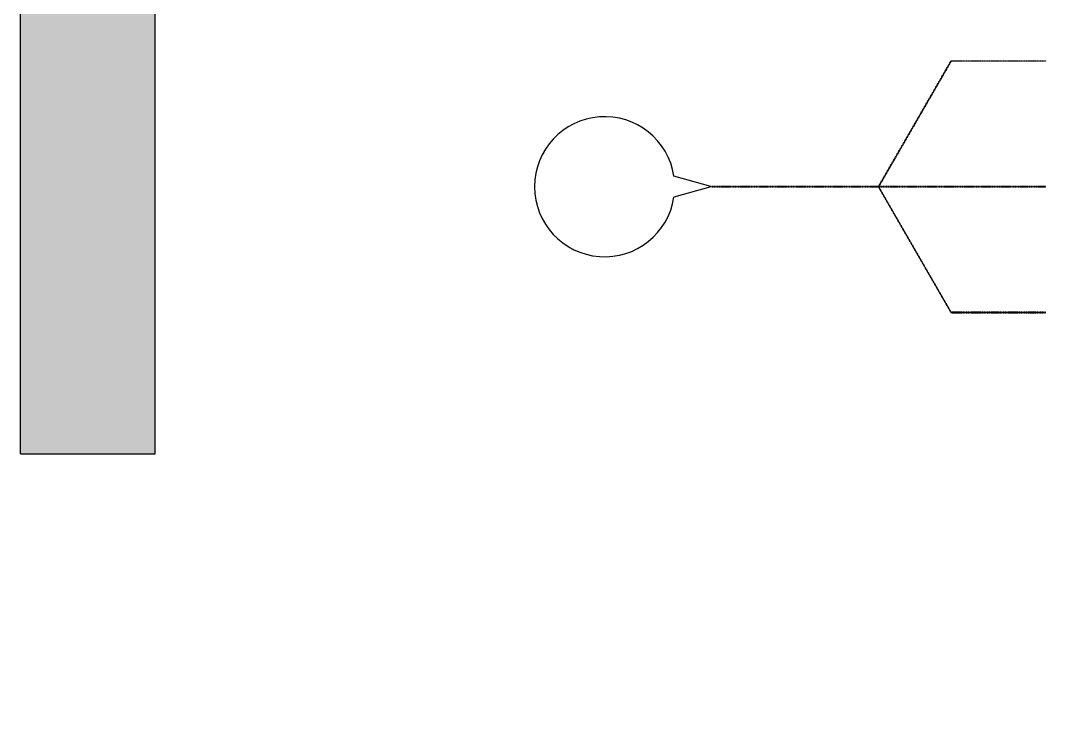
# Model space of a CAD drawing. Header units: inches. Extents: x 741154 to 810950, y 213785 to 295527.
# Drawn here: x 741154 to 748468, y 257085 to 262174 of the extents above; entities that cross this region are included whole.
import ezdxf

# ---------------------------------------------------------------- set-up
doc = ezdxf.new("R2010")
doc.units = ezdxf.units.IN
doc.header["$MEASUREMENT"] = 0

# ---------------------------------------------------------------- blocks, each defined once
blk = doc.blocks.new('*U326')
blk.add_lwpolyline([(-1.5, 1.5), (1.5, 1.5), (1.5, -1.5), (-1.5, -1.5)], close=True)
blk = doc.blocks.new('*U328')
at = {"color": 0, "linetype": 'ByBlock', "lineweight": -2, "transparency": 16777216}
for p in [(0, 0), (6, 0), (12, 0), (18, 0), (24, 0), (30, 0), (36, 0), (42, 0), (48, 0), (54, 0), (60, 0), (66, 0), (72, 0), (78, 0), (84, 0), (90, 0), (96, 0), (102, 0), (108, 0), (114, 0), (120, 0), (126, 0), (132, 0), (138, 0), (144, 0), (150, 0), (156, 0), (162, 0), (168, 0), (174, 0), (180, 0), (186, 0), (192, 0), (198, 0), (204, 0), (210, 0), (216, 0), (222, 0), (228, 0), (234, 0), (240, 0), (246, 0), (252, 0), (258, 0), (264, 0), (270, 0), (276, 0), (282, 0), (288, 0), (294, 0), (300, 0), (306, 0), (312, 0), (318, 0), (324, 0), (330, 0), (336, 0), (342, 0), (348, 0), (354, 0), (360, 0), (366, 0), (372, 0), (378, 0), (384, 0), (390, 0), (396, 0), (402, 0), (408, 0), (414, 0), (420, 0), (426, 0), (432, 0), (438, 0), (444, 0), (450, 0), (456, 0), (462, 0), (468, 0), (474, 0), (480, 0), (486, 0), (492, 0), (498, 0), (504, 0), (510, 0), (516, 0), (522, 0), (528, 0), (534, 0), (540, 0), (546, 0), (552, 0), (558, 0), (564, 0), (570, 0), (576, 0), (582, 0), (588, 0), (594, 0), (600, 0), (606, 0), (612, 0), (618, 0), (624, 0), (630, 0), (636, 0), (642, 0), (648, 0), (654, 0), (660, 0), (666, 0), (672, 0), (678, 0), (684, 0), (690, 0), (696, 0), (702, 0), (708, 0), (714, 0), (720, 0), (726, 0), (732, 0), (738, 0), (744, 0), (750, 0), (756, 0), (762, 0), (768, 0), (774, 0), (780, 0), (786, 0), (792, 0), (798, 0), (804, 0), (810, 0), (816, 0), (822, 0), (828, 0), (834, 0), (840, 0), (846, 0), (852, 0), (858, 0), (864, 0), (870, 0), (876, 0), (882, 0), (888, 0), (894, 0), (900, 0), (906, 0), (912, 0), (918, 0), (924, 0), (930, 0), (936, 0), (942, 0), (948, 0), (954, 0), (960, 0), (966, 0), (972, 0), (978, 0), (984, 0), (990, 0), (996, 0), (1002, 0), (1008, 0), (1014, 0), (1020, 0), (1026, 0)]:
    blk.add_blockref('*U326', p, dxfattribs=at)
blk = doc.blocks.new('*U329')
blk.add_lwpolyline([(-1.5, -1.5), (1.5, -1.5), (1.5, 1.5), (-1.5, 1.5)], close=True)
blk = doc.blocks.new('*U330')
at = {"color": 0, "linetype": 'ByBlock', "lineweight": -2, "transparency": 16777216}
for p in [(0, 0), (6, 0), (12, 0), (18, 0), (24, 0), (30, 0), (36, 0), (42, 0), (48, 0), (54, 0), (60, 0), (66, 0), (72, 0), (78, 0), (84, 0), (90, 0), (96, 0), (102, 0), (108, 0), (114, 0), (120, 0), (126, 0), (132, 0), (138, 0), (144, 0), (150, 0), (156, 0), (162, 0), (168, 0), (174, 0), (180, 0), (186, 0), (192, 0), (198, 0), (204, 0), (210, 0), (216, 0), (222, 0), (228, 0), (234, 0), (240, 0), (246, 0), (252, 0), (258, 0), (264, 0), (270, 0), (276, 0), (282, 0), (288, 0), (294, 0), (300, 0), (306, 0), (312, 0), (318, 0), (324, 0), (330, 0), (336, 0), (342, 0), (348, 0), (354, 0), (360, 0), (366, 0), (372, 0), (378, 0), (384, 0), (390, 0), (396, 0), (402, 0), (408, 0), (414, 0), (420, 0), (426, 0), (432, 0), (438, 0), (444, 0), (450, 0), (456, 0), (462, 0), (468, 0), (474, 0), (480, 0), (486, 0), (492, 0), (498, 0), (504, 0), (510, 0), (516, 0), (522, 0), (528, 0), (534, 0), (540, 0), (546, 0), (552, 0), (558, 0), (564, 0), (570, 0), (576, 0), (582, 0), (588, 0), (594, 0), (600, 0), (606, 0), (612, 0), (618, 0), (624, 0), (630, 0), (636, 0), (642, 0), (648, 0), (654, 0), (660, 0), (666, 0), (672, 0), (678, 0), (684, 0), (690, 0), (696, 0), (702, 0), (708, 0), (714, 0), (720, 0), (726, 0), (732, 0), (738, 0), (744, 0), (750, 0), (756, 0), (762, 0), (768, 0), (774, 0), (780, 0), (786, 0), (792, 0), (798, 0), (804, 0), (810, 0), (816, 0), (822, 0), (828, 0), (834, 0), (840, 0), (846, 0), (852, 0), (858, 0), (864, 0), (870, 0), (876, 0), (882, 0), (888, 0), (894, 0), (900, 0), (906, 0), (912, 0), (918, 0), (924, 0), (930, 0), (936, 0), (942, 0), (948, 0), (954, 0), (960, 0), (966, 0), (972, 0), (978, 0), (984, 0), (990, 0), (996, 0), (1002, 0), (1008, 0), (1014, 0), (1020, 0), (1026, 0), (1032, 0), (1038, 0), (1044, 0), (1050, 0), (1056, 0), (1062, 0), (1068, 0), (1074, 0), (1080, 0), (1086, 0), (1092, 0), (1098, 0), (1104, 0), (1110, 0), (1116, 0), (1122, 0), (1128, 0), (1134, 0), (1140, 0), (1146, 0), (1152, 0), (1158, 0), (1164, 0), (1170, 0), (1176, 0), (1182, 0), (1188, 0), (1194, 0), (1200, 0), (1206, 0), (1212, 0), (1218, 0), (1224, 0), (1230, 0), (1236, 0), (1242, 0), (1248, 0), (1254, 0), (1260, 0), (1266, 0), (1272, 0), (1278, 0), (1284, 0), (1290, 0), (1296, 0), (1302, 0), (1308, 0), (1314, 0), (1320, 0), (1326, 0), (1332, 0), (1338, 0), (1344, 0), (1350, 0), (1356, 0), (1362, 0), (1368, 0), (1374, 0), (1380, 0), (1386, 0), (1392, 0), (1398, 0), (1404, 0), (1410, 0), (1416, 0), (1422, 0), (1428, 0), (1434, 0), (1440, 0), (1446, 0), (1452, 0), (1458, 0), (1464, 0), (1470, 0), (1476, 0), (1482, 0), (1488, 0), (1494, 0), (1500, 0), (1506, 0), (1512, 0), (1518, 0), (1524, 0), (1530, 0), (1536, 0), (1542, 0), (1548, 0), (1554, 0), (1560, 0), (1566, 0), (1572, 0), (1578, 0), (1584, 0), (1590, 0), (1596, 0), (1602, 0), (1608, 0), (1614, 0), (1620, 0), (1626, 0), (1632, 0), (1638, 0), (1644, 0), (1650, 0), (1656, 0), (1662, 0), (1668, 0), (1674, 0), (1680, 0), (1686, 0), (1692, 0), (1698, 0), (1704, 0), (1710, 0), (1716, 0), (1722, 0), (1728, 0), (1734, 0), (1740, 0), (1746, 0), (1752, 0), (1758, 0), (1764, 0), (1770, 0), (1776, 0), (1782, 0), (1788, 0), (1794, 0), (1800, 0), (1806, 0), (1812, 0), (1818, 0), (1824, 0), (1830, 0), (1836, 0), (1842, 0), (1848, 0), (1854, 0), (1860, 0), (1866, 0), (1872, 0), (1878, 0), (1884, 0), (1890, 0), (1896, 0), (1902, 0), (1908, 0), (1914, 0), (1920, 0), (1926, 0), (1932, 0), (1938, 0), (1944, 0), (1950, 0), (1956, 0), (1962, 0), (1968, 0), (1974, 0), (1980, 0), (1986, 0), (1992, 0), (1998, 0), (2004, 0), (2010, 0), (2016, 0), (2022, 0), (2028, 0), (2034, 0), (2040, 0), (2046, 0), (2052, 0), (2058, 0), (2064, 0), (2070, 0), (2076, 0), (2082, 0), (2088, 0), (2094, 0), (2100, 0), (2106, 0), (2112, 0), (2118, 0), (2124, 0), (2130, 0), (2136, 0), (2142, 0), (2148, 0), (2154, 0), (2160, 0), (2166, 0), (2172, 0), (2178, 0), (2184, 0), (2190, 0), (2196, 0), (2202, 0), (2208, 0), (2214, 0), (2220, 0), (2226, 0), (2232, 0), (2238, 0), (2244, 0), (2250, 0), (2256, 0), (2262, 0), (2268, 0), (2274, 0), (2280, 0), (2286, 0), (2292, 0), (2298, 0), (2304, 0), (2310, 0), (2316, 0), (2322, 0), (2328, 0), (2334, 0), (2340, 0), (2346, 0), (2352, 0), (2358, 0), (2364, 0), (2370, 0), (2376, 0)]:
    blk.add_blockref('*U329', p, dxfattribs=at)
blk = doc.blocks.new('*U333')
blk.add_lwpolyline([(-1.5, 1.5), (1.5, 1.5), (1.5, -1.5), (-1.5, -1.5)], close=True)
blk = doc.blocks.new('*U332')
at = {"color": 0, "linetype": 'ByBlock', "lineweight": -2, "transparency": 16777216}
for p in [(0, 0), (6, 0), (12, 0), (18, 0), (24, 0), (30, 0), (36, 0), (42, 0), (48, 0), (54, 0), (60, 0), (66, 0), (72, 0), (78, 0), (84, 0), (90, 0), (96, 0), (102, 0), (108, 0), (114, 0), (120, 0), (126, 0), (132, 0), (138, 0), (144, 0), (150, 0), (156, 0), (162, 0), (168, 0), (174, 0), (180, 0), (186, 0), (192, 0), (198, 0), (204, 0), (210, 0), (216, 0), (222, 0), (228, 0), (234, 0), (240, 0), (246, 0), (252, 0), (258, 0), (264, 0), (270, 0), (276, 0), (282, 0), (288, 0), (294, 0), (300, 0), (306, 0), (312, 0), (318, 0), (324, 0), (330, 0), (336, 0), (342, 0), (348, 0), (354, 0), (360, 0), (366, 0), (372, 0), (378, 0), (384, 0), (390, 0), (396, 0), (402, 0), (408, 0), (414, 0), (420, 0), (426, 0), (432, 0), (438, 0), (444, 0), (450, 0), (456, 0), (462, 0), (468, 0), (474, 0), (480, 0), (486, 0), (492, 0), (498, 0), (504, 0), (510, 0), (516, 0), (522, 0), (528, 0), (534, 0), (540, 0), (546, 0), (552, 0), (558, 0), (564, 0), (570, 0), (576, 0), (582, 0), (588, 0), (594, 0), (600, 0), (606, 0), (612, 0), (618, 0), (624, 0), (630, 0), (636, 0), (642, 0), (648, 0), (654, 0), (660, 0), (666, 0), (672, 0), (678, 0), (684, 0), (690, 0), (696, 0), (702, 0), (708, 0), (714, 0), (720, 0), (726, 0), (732, 0), (738, 0), (744, 0), (750, 0), (756, 0), (762, 0), (768, 0), (774, 0), (780, 0), (786, 0), (792, 0), (798, 0), (804, 0), (810, 0), (816, 0), (822, 0), (828, 0), (834, 0), (840, 0), (846, 0), (852, 0), (858, 0), (864, 0), (870, 0), (876, 0), (882, 0), (888, 0), (894, 0), (900, 0), (906, 0), (912, 0), (918, 0), (924, 0), (930, 0), (936, 0), (942, 0), (948, 0), (954, 0), (960, 0), (966, 0), (972, 0), (978, 0), (984, 0), (990, 0), (996, 0), (1002, 0), (1008, 0), (1014, 0), (1020, 0), (1026, 0)]:
    blk.add_blockref('*U333', p, dxfattribs=at)

msp = doc.modelspace()

# ---------------------------------------------------------------- hatches: boundary and pattern name
h = msp.add_hatch(color=256)
h.dxf.hatch_style = 1
h.paths.add_polyline_path([(747273.9, 270092.7), (747273.9, 268931.1), (742115.8, 268931.1), (742115.8, 259081.6), (741154.2, 259081.6), (741154.2, 270092.7)])
h.paths.add_polyline_path([(741154.2, 246443.8), (742115.8, 246443.8), (742115.8, 238383.3), (748062.1, 238383.3), (748062.1, 237406.8), (741154.2, 237406.8)])

# ---------------------------------------------------------------- linework, layer by layer
for p, q in [((741154.2, 259081.6), (741154.2, 270092.7)), ((742115.8, 259081.6), (742115.8, 268931.1)), ((746079.4, 260988.3), (745816.9, 261062.1)), ((746079.5, 260986.3), (745816.9, 260912.6)), ((741154.2, 259081.6), (742115.8, 259081.6))]:
    msp.add_line(p, q)
for points in [[(747799.1, 261886.3), (747802.1, 261886.3), (747802.1, 261883.3), (747799.1, 261883.3)], [(747805.1, 261886.3), (747808.1, 261886.3), (747808.1, 261883.3), (747805.1, 261883.3)], [(747811.1, 261886.3), (747814.1, 261886.3), (747814.1, 261883.3), (747811.1, 261883.3)], [(747817.1, 261886.3), (747820.1, 261886.3), (747820.1, 261883.3), (747817.1, 261883.3)], [(747823.1, 261886.3), (747826.1, 261886.3), (747826.1, 261883.3), (747823.1, 261883.3)], [(747829.1, 261886.3), (747832.1, 261886.3), (747832.1, 261883.3), (747829.1, 261883.3)], [(747835.1, 261886.3), (747838.1, 261886.3), (747838.1, 261883.3), (747835.1, 261883.3)], [(747841.1, 261886.3), (747844.1, 261886.3), (747844.1, 261883.3), (747841.1, 261883.3)], [(747847.1, 261886.3), (747850.1, 261886.3), (747850.1, 261883.3), (747847.1, 261883.3)], [(747853.1, 261886.3), (747856.1, 261886.3), (747856.1, 261883.3), (747853.1, 261883.3)], [(747859.1, 261886.3), (747862.1, 261886.3), (747862.1, 261883.3), (747859.1, 261883.3)], [(747865.1, 261886.3), (747868.1, 261886.3), (747868.1, 261883.3), (747865.1, 261883.3)], [(747871.1, 261886.3), (747874.1, 261886.3), (747874.1, 261883.3), (747871.1, 261883.3)], [(747877.1, 261886.3), (747880.1, 261886.3), (747880.1, 261883.3), (747877.1, 261883.3)], [(747883.1, 261886.3), (747886.1, 261886.3), (747886.1, 261883.3), (747883.1, 261883.3)], [(747889.1, 261886.3), (747892.1, 261886.3), (747892.1, 261883.3), (747889.1, 261883.3)], [(747895.1, 261886.3), (747898.1, 261886.3), (747898.1, 261883.3), (747895.1, 261883.3)], [(747901.1, 261886.3), (747904.1, 261886.3), (747904.1, 261883.3), (747901.1, 261883.3)], [(747907.1, 261886.3), (747910.1, 261886.3), (747910.1, 261883.3), (747907.1, 261883.3)], [(747913.1, 261886.3), (747916.1, 261886.3), (747916.1, 261883.3), (747913.1, 261883.3)], [(747919.1, 261886.3), (747922.1, 261886.3), (747922.1, 261883.3), (747919.1, 261883.3)], [(747925.1, 261886.3), (747928.1, 261886.3), (747928.1, 261883.3), (747925.1, 261883.3)], [(747931.1, 261886.3), (747934.1, 261886.3), (747934.1, 261883.3), (747931.1, 261883.3)], [(747937.1, 261886.3), (747940.1, 261886.3), (747940.1, 261883.3), (747937.1, 261883.3)], [(747943.1, 261886.3), (747946.1, 261886.3), (747946.1, 261883.3), (747943.1, 261883.3)], [(747949.1, 261886.3), (747952.1, 261886.3), (747952.1, 261883.3), (747949.1, 261883.3)], [(747955.1, 261886.3), (747958.1, 261886.3), (747958.1, 261883.3), (747955.1, 261883.3)], [(747961.1, 261886.3), (747964.1, 261886.3), (747964.1, 261883.3), (747961.1, 261883.3)], [(747967.1, 261886.3), (747970.1, 261886.3), (747970.1, 261883.3), (747967.1, 261883.3)], [(747973.1, 261886.3), (747976.1, 261886.3), (747976.1, 261883.3), (747973.1, 261883.3)], [(747979.1, 261886.3), (747982.1, 261886.3), (747982.1, 261883.3), (747979.1, 261883.3)], [(747985.1, 261886.3), (747988.1, 261886.3), (747988.1, 261883.3), (747985.1, 261883.3)], [(747991.1, 261886.3), (747994.1, 261886.3), (747994.1, 261883.3), (747991.1, 261883.3)], [(747997.1, 261886.3), (748000.1, 261886.3), (748000.1, 261883.3), (747997.1, 261883.3)], [(748003.1, 261886.3), (748006.1, 261886.3), (748006.1, 261883.3), (748003.1, 261883.3)], [(748009.1, 261886.3), (748012.1, 261886.3), (748012.1, 261883.3), (748009.1, 261883.3)], [(748015.1, 261886.3), (748018.1, 261886.3), (748018.1, 261883.3), (748015.1, 261883.3)], [(748021.1, 261886.3), (748024.1, 261886.3), (748024.1, 261883.3), (748021.1, 261883.3)], [(748027.1, 261886.3), (748030.1, 261886.3), (748030.1, 261883.3), (748027.1, 261883.3)], [(748033.1, 261886.3), (748036.1, 261886.3), (748036.1, 261883.3), (748033.1, 261883.3)], [(748039.1, 261886.3), (748042.1, 261886.3), (748042.1, 261883.3), (748039.1, 261883.3)], [(748045.1, 261886.3), (748048.1, 261886.3), (748048.1, 261883.3), (748045.1, 261883.3)], [(748051.1, 261886.3), (748054.1, 261886.3), (748054.1, 261883.3), (748051.1, 261883.3)], [(748057.1, 261886.3), (748060.1, 261886.3), (748060.1, 261883.3), (748057.1, 261883.3)], [(748063.1, 261886.3), (748066.1, 261886.3), (748066.1, 261883.3), (748063.1, 261883.3)], [(748069.1, 261886.3), (748072.1, 261886.3), (748072.1, 261883.3), (748069.1, 261883.3)], [(748075.1, 261886.3), (748078.1, 261886.3), (748078.1, 261883.3), (748075.1, 261883.3)], [(748081.1, 261886.3), (748084.1, 261886.3), (748084.1, 261883.3), (748081.1, 261883.3)], [(748087.1, 261886.3), (748090.1, 261886.3), (748090.1, 261883.3), (748087.1, 261883.3)], [(748093.1, 261886.3), (748096.1, 261886.3), (748096.1, 261883.3), (748093.1, 261883.3)], [(748099.1, 261886.3), (748102.1, 261886.3), (748102.1, 261883.3), (748099.1, 261883.3)], [(748105.1, 261886.3), (748108.1, 261886.3), (748108.1, 261883.3), (748105.1, 261883.3)], [(748111.1, 261886.3), (748114.1, 261886.3), (748114.1, 261883.3), (748111.1, 261883.3)], [(748117.1, 261886.3), (748120.1, 261886.3), (748120.1, 261883.3), (748117.1, 261883.3)], [(748123.1, 261886.3), (748126.1, 261886.3), (748126.1, 261883.3), (748123.1, 261883.3)], [(748129.1, 261886.3), (748132.1, 261886.3), (748132.1, 261883.3), (748129.1, 261883.3)], [(748135.1, 261886.3), (748138.1, 261886.3), (748138.1, 261883.3), (748135.1, 261883.3)], [(748141.1, 261886.3), (748144.1, 261886.3), (748144.1, 261883.3), (748141.1, 261883.3)], [(748147.1, 261886.3), (748150.1, 261886.3), (748150.1, 261883.3), (748147.1, 261883.3)], [(748153.1, 261886.3), (748156.1, 261886.3), (748156.1, 261883.3), (748153.1, 261883.3)], [(748159.1, 261886.3), (748162.1, 261886.3), (748162.1, 261883.3), (748159.1, 261883.3)], [(748165.1, 261886.3), (748168.1, 261886.3), (748168.1, 261883.3), (748165.1, 261883.3)], [(748171.1, 261886.3), (748174.1, 261886.3), (748174.1, 261883.3), (748171.1, 261883.3)], [(748177.1, 261886.3), (748180.1, 261886.3), (748180.1, 261883.3), (748177.1, 261883.3)], [(748183.1, 261886.3), (748186.1, 261886.3), (748186.1, 261883.3), (748183.1, 261883.3)], [(748189.1, 261886.3), (748192.1, 261886.3), (748192.1, 261883.3), (748189.1, 261883.3)], [(748195.1, 261886.3), (748198.1, 261886.3), (748198.1, 261883.3), (748195.1, 261883.3)], [(748201.1, 261886.3), (748204.1, 261886.3), (748204.1, 261883.3), (748201.1, 261883.3)], [(748207.1, 261886.3), (748210.1, 261886.3), (748210.1, 261883.3), (748207.1, 261883.3)], [(748213.1, 261886.3), (748216.1, 261886.3), (748216.1, 261883.3), (748213.1, 261883.3)], [(748219.1, 261886.3), (748222.1, 261886.3), (748222.1, 261883.3), (748219.1, 261883.3)], [(748225.1, 261886.3), (748228.1, 261886.3), (748228.1, 261883.3), (748225.1, 261883.3)], [(748231.1, 261886.3), (748234.1, 261886.3), (748234.1, 261883.3), (748231.1, 261883.3)], [(748237.1, 261886.3), (748240.1, 261886.3), (748240.1, 261883.3), (748237.1, 261883.3)], [(748243.1, 261886.3), (748246.1, 261886.3), (748246.1, 261883.3), (748243.1, 261883.3)], [(748249.1, 261886.3), (748252.1, 261886.3), (748252.1, 261883.3), (748249.1, 261883.3)], [(748255.1, 261886.3), (748258.1, 261886.3), (748258.1, 261883.3), (748255.1, 261883.3)], [(748261.1, 261886.3), (748264.1, 261886.3), (748264.1, 261883.3), (748261.1, 261883.3)], [(748267.1, 261886.3), (748270.1, 261886.3), (748270.1, 261883.3), (748267.1, 261883.3)], [(748273.1, 261886.3), (748276.1, 261886.3), (748276.1, 261883.3), (748273.1, 261883.3)], [(748279.1, 261886.3), (748282.1, 261886.3), (748282.1, 261883.3), (748279.1, 261883.3)], [(748285.1, 261886.3), (748288.1, 261886.3), (748288.1, 261883.3), (748285.1, 261883.3)], [(748291.1, 261886.3), (748294.1, 261886.3), (748294.1, 261883.3), (748291.1, 261883.3)], [(748297.1, 261886.3), (748300.1, 261886.3), (748300.1, 261883.3), (748297.1, 261883.3)], [(748303.1, 261886.3), (748306.1, 261886.3), (748306.1, 261883.3), (748303.1, 261883.3)], [(748309.1, 261886.3), (748312.1, 261886.3), (748312.1, 261883.3), (748309.1, 261883.3)], [(748315.1, 261886.3), (748318.1, 261886.3), (748318.1, 261883.3), (748315.1, 261883.3)], [(748321.1, 261886.3), (748324.1, 261886.3), (748324.1, 261883.3), (748321.1, 261883.3)], [(748327.1, 261886.3), (748330.1, 261886.3), (748330.1, 261883.3), (748327.1, 261883.3)], [(748333.1, 261886.3), (748336.1, 261886.3), (748336.1, 261883.3), (748333.1, 261883.3)], [(748339.1, 261886.3), (748342.1, 261886.3), (748342.1, 261883.3), (748339.1, 261883.3)], [(748345.1, 261886.3), (748348.1, 261886.3), (748348.1, 261883.3), (748345.1, 261883.3)], [(748351.1, 261886.3), (748354.1, 261886.3), (748354.1, 261883.3), (748351.1, 261883.3)], [(748357.1, 261886.3), (748360.1, 261886.3), (748360.1, 261883.3), (748357.1, 261883.3)], [(748363.1, 261886.3), (748366.1, 261886.3), (748366.1, 261883.3), (748363.1, 261883.3)], [(748369.1, 261886.3), (748372.1, 261886.3), (748372.1, 261883.3), (748369.1, 261883.3)], [(748375.1, 261886.3), (748378.1, 261886.3), (748378.1, 261883.3), (748375.1, 261883.3)], [(748381.1, 261886.3), (748384.1, 261886.3), (748384.1, 261883.3), (748381.1, 261883.3)], [(748387.1, 261886.3), (748390.1, 261886.3), (748390.1, 261883.3), (748387.1, 261883.3)], [(748393.1, 261886.3), (748396.1, 261886.3), (748396.1, 261883.3), (748393.1, 261883.3)], [(748399.1, 261886.3), (748402.1, 261886.3), (748402.1, 261883.3), (748399.1, 261883.3)], [(748405.1, 261886.3), (748408.1, 261886.3), (748408.1, 261883.3), (748405.1, 261883.3)], [(748411.1, 261886.3), (748414.1, 261886.3), (748414.1, 261883.3), (748411.1, 261883.3)], [(748417.1, 261886.3), (748420.1, 261886.3), (748420.1, 261883.3), (748417.1, 261883.3)], [(748423.1, 261886.3), (748426.1, 261886.3), (748426.1, 261883.3), (748423.1, 261883.3)], [(748429.1, 261886.3), (748432.1, 261886.3), (748432.1, 261883.3), (748429.1, 261883.3)], [(748435.1, 261886.3), (748438.1, 261886.3), (748438.1, 261883.3), (748435.1, 261883.3)], [(748441.1, 261886.3), (748444.1, 261886.3), (748444.1, 261883.3), (748441.1, 261883.3)], [(748447.1, 261886.3), (748450.1, 261886.3), (748450.1, 261883.3), (748447.1, 261883.3)], [(748453.1, 261886.3), (748456.1, 261886.3), (748456.1, 261883.3), (748453.1, 261883.3)], [(748459.1, 261886.3), (748462.1, 261886.3), (748462.1, 261883.3), (748459.1, 261883.3)], [(748465.1, 261886.3), (748468.1, 261886.3), (748468.1, 261883.3), (748465.1, 261883.3)], [(747799.1, 260088.3), (747802.1, 260088.3), (747802.1, 260091.3), (747799.1, 260091.3)], [(747805.1, 260088.3), (747808.1, 260088.3), (747808.1, 260091.3), (747805.1, 260091.3)], [(747811.1, 260088.3), (747814.1, 260088.3), (747814.1, 260091.3), (747811.1, 260091.3)], [(747817.1, 260088.3), (747820.1, 260088.3), (747820.1, 260091.3), (747817.1, 260091.3)], [(747823.1, 260088.3), (747826.1, 260088.3), (747826.1, 260091.3), (747823.1, 260091.3)], [(747829.1, 260088.3), (747832.1, 260088.3), (747832.1, 260091.3), (747829.1, 260091.3)], [(747835.1, 260088.3), (747838.1, 260088.3), (747838.1, 260091.3), (747835.1, 260091.3)], [(747841.1, 260088.3), (747844.1, 260088.3), (747844.1, 260091.3), (747841.1, 260091.3)], [(747847.1, 260088.3), (747850.1, 260088.3), (747850.1, 260091.3), (747847.1, 260091.3)], [(747853.1, 260088.3), (747856.1, 260088.3), (747856.1, 260091.3), (747853.1, 260091.3)], [(747859.1, 260088.3), (747862.1, 260088.3), (747862.1, 260091.3), (747859.1, 260091.3)], [(747865.1, 260088.3), (747868.1, 260088.3), (747868.1, 260091.3), (747865.1, 260091.3)], [(747871.1, 260088.3), (747874.1, 260088.3), (747874.1, 260091.3), (747871.1, 260091.3)], [(747877.1, 260088.3), (747880.1, 260088.3), (747880.1, 260091.3), (747877.1, 260091.3)], [(747883.1, 260088.3), (747886.1, 260088.3), (747886.1, 260091.3), (747883.1, 260091.3)], [(747889.1, 260088.3), (747892.1, 260088.3), (747892.1, 260091.3), (747889.1, 260091.3)], [(747895.1, 260088.3), (747898.1, 260088.3), (747898.1, 260091.3), (747895.1, 260091.3)], [(747901.1, 260088.3), (747904.1, 260088.3), (747904.1, 260091.3), (747901.1, 260091.3)], [(747907.1, 260088.3), (747910.1, 260088.3), (747910.1, 260091.3), (747907.1, 260091.3)], [(747913.1, 260088.3), (747916.1, 260088.3), (747916.1, 260091.3), (747913.1, 260091.3)], [(747919.1, 260088.3), (747922.1, 260088.3), (747922.1, 260091.3), (747919.1, 260091.3)], [(747925.1, 260088.3), (747928.1, 260088.3), (747928.1, 260091.3), (747925.1, 260091.3)], [(747931.1, 260088.3), (747934.1, 260088.3), (747934.1, 260091.3), (747931.1, 260091.3)], [(747937.1, 260088.3), (747940.1, 260088.3), (747940.1, 260091.3), (747937.1, 260091.3)], [(747943.1, 260088.3), (747946.1, 260088.3), (747946.1, 260091.3), (747943.1, 260091.3)], [(747949.1, 260088.3), (747952.1, 260088.3), (747952.1, 260091.3), (747949.1, 260091.3)], [(747955.1, 260088.3), (747958.1, 260088.3), (747958.1, 260091.3), (747955.1, 260091.3)], [(747961.1, 260088.3), (747964.1, 260088.3), (747964.1, 260091.3), (747961.1, 260091.3)], [(747967.1, 260088.3), (747970.1, 260088.3), (747970.1, 260091.3), (747967.1, 260091.3)], [(747973.1, 260088.3), (747976.1, 260088.3), (747976.1, 260091.3), (747973.1, 260091.3)], [(747979.1, 260088.3), (747982.1, 260088.3), (747982.1, 260091.3), (747979.1, 260091.3)], [(747985.1, 260088.3), (747988.1, 260088.3), (747988.1, 260091.3), (747985.1, 260091.3)], [(747991.1, 260088.3), (747994.1, 260088.3), (747994.1, 260091.3), (747991.1, 260091.3)], [(747997.1, 260088.3), (748000.1, 260088.3), (748000.1, 260091.3), (747997.1, 260091.3)], [(748003.1, 260088.3), (748006.1, 260088.3), (748006.1, 260091.3), (748003.1, 260091.3)], [(748009.1, 260088.3), (748012.1, 260088.3), (748012.1, 260091.3), (748009.1, 260091.3)], [(748015.1, 260088.3), (748018.1, 260088.3), (748018.1, 260091.3), (748015.1, 260091.3)], [(748021.1, 260088.3), (748024.1, 260088.3), (748024.1, 260091.3), (748021.1, 260091.3)], [(748027.1, 260088.3), (748030.1, 260088.3), (748030.1, 260091.3), (748027.1, 260091.3)], [(748033.1, 260088.3), (748036.1, 260088.3), (748036.1, 260091.3), (748033.1, 260091.3)], [(748039.1, 260088.3), (748042.1, 260088.3), (748042.1, 260091.3), (748039.1, 260091.3)], [(748045.1, 260088.3), (748048.1, 260088.3), (748048.1, 260091.3), (748045.1, 260091.3)], [(748051.1, 260088.3), (748054.1, 260088.3), (748054.1, 260091.3), (748051.1, 260091.3)], [(748057.1, 260088.3), (748060.1, 260088.3), (748060.1, 260091.3), (748057.1, 260091.3)], [(748063.1, 260088.3), (748066.1, 260088.3), (748066.1, 260091.3), (748063.1, 260091.3)], [(748069.1, 260088.3), (748072.1, 260088.3), (748072.1, 260091.3), (748069.1, 260091.3)], [(748075.1, 260088.3), (748078.1, 260088.3), (748078.1, 260091.3), (748075.1, 260091.3)], [(748081.1, 260088.3), (748084.1, 260088.3), (748084.1, 260091.3), (748081.1, 260091.3)], [(748087.1, 260088.3), (748090.1, 260088.3), (748090.1, 260091.3), (748087.1, 260091.3)], [(748093.1, 260088.3), (748096.1, 260088.3), (748096.1, 260091.3), (748093.1, 260091.3)], [(748099.1, 260088.3), (748102.1, 260088.3), (748102.1, 260091.3), (748099.1, 260091.3)], [(748105.1, 260088.3), (748108.1, 260088.3), (748108.1, 260091.3), (748105.1, 260091.3)], [(748111.1, 260088.3), (748114.1, 260088.3), (748114.1, 260091.3), (748111.1, 260091.3)], [(748117.1, 260088.3), (748120.1, 260088.3), (748120.1, 260091.3), (748117.1, 260091.3)], [(748123.1, 260088.3), (748126.1, 260088.3), (748126.1, 260091.3), (748123.1, 260091.3)], [(748129.1, 260088.3), (748132.1, 260088.3), (748132.1, 260091.3), (748129.1, 260091.3)], [(748135.1, 260088.3), (748138.1, 260088.3), (748138.1, 260091.3), (748135.1, 260091.3)], [(748141.1, 260088.3), (748144.1, 260088.3), (748144.1, 260091.3), (748141.1, 260091.3)], [(748147.1, 260088.3), (748150.1, 260088.3), (748150.1, 260091.3), (748147.1, 260091.3)], [(748153.1, 260088.3), (748156.1, 260088.3), (748156.1, 260091.3), (748153.1, 260091.3)], [(748159.1, 260088.3), (748162.1, 260088.3), (748162.1, 260091.3), (748159.1, 260091.3)], [(748165.1, 260088.3), (748168.1, 260088.3), (748168.1, 260091.3), (748165.1, 260091.3)], [(748171.1, 260088.3), (748174.1, 260088.3), (748174.1, 260091.3), (748171.1, 260091.3)], [(748177.1, 260088.3), (748180.1, 260088.3), (748180.1, 260091.3), (748177.1, 260091.3)], [(748183.1, 260088.3), (748186.1, 260088.3), (748186.1, 260091.3), (748183.1, 260091.3)], [(748189.1, 260088.3), (748192.1, 260088.3), (748192.1, 260091.3), (748189.1, 260091.3)], [(748195.1, 260088.3), (748198.1, 260088.3), (748198.1, 260091.3), (748195.1, 260091.3)], [(748201.1, 260088.3), (748204.1, 260088.3), (748204.1, 260091.3), (748201.1, 260091.3)], [(748207.1, 260088.3), (748210.1, 260088.3), (748210.1, 260091.3), (748207.1, 260091.3)], [(748213.1, 260088.3), (748216.1, 260088.3), (748216.1, 260091.3), (748213.1, 260091.3)], [(748219.1, 260088.3), (748222.1, 260088.3), (748222.1, 260091.3), (748219.1, 260091.3)], [(748225.1, 260088.3), (748228.1, 260088.3), (748228.1, 260091.3), (748225.1, 260091.3)], [(748231.1, 260088.3), (748234.1, 260088.3), (748234.1, 260091.3), (748231.1, 260091.3)], [(748237.1, 260088.3), (748240.1, 260088.3), (748240.1, 260091.3), (748237.1, 260091.3)], [(748243.1, 260088.3), (748246.1, 260088.3), (748246.1, 260091.3), (748243.1, 260091.3)], [(748249.1, 260088.3), (748252.1, 260088.3), (748252.1, 260091.3), (748249.1, 260091.3)], [(748255.1, 260088.3), (748258.1, 260088.3), (748258.1, 260091.3), (748255.1, 260091.3)], [(748261.1, 260088.3), (748264.1, 260088.3), (748264.1, 260091.3), (748261.1, 260091.3)], [(748267.1, 260088.3), (748270.1, 260088.3), (748270.1, 260091.3), (748267.1, 260091.3)], [(748273.1, 260088.3), (748276.1, 260088.3), (748276.1, 260091.3), (748273.1, 260091.3)], [(748279.1, 260088.3), (748282.1, 260088.3), (748282.1, 260091.3), (748279.1, 260091.3)], [(748285.1, 260088.3), (748288.1, 260088.3), (748288.1, 260091.3), (748285.1, 260091.3)], [(748291.1, 260088.3), (748294.1, 260088.3), (748294.1, 260091.3), (748291.1, 260091.3)], [(748297.1, 260088.3), (748300.1, 260088.3), (748300.1, 260091.3), (748297.1, 260091.3)], [(748303.1, 260088.3), (748306.1, 260088.3), (748306.1, 260091.3), (748303.1, 260091.3)], [(748309.1, 260088.3), (748312.1, 260088.3), (748312.1, 260091.3), (748309.1, 260091.3)], [(748315.1, 260088.3), (748318.1, 260088.3), (748318.1, 260091.3), (748315.1, 260091.3)], [(748321.1, 260088.3), (748324.1, 260088.3), (748324.1, 260091.3), (748321.1, 260091.3)], [(748327.1, 260088.3), (748330.1, 260088.3), (748330.1, 260091.3), (748327.1, 260091.3)], [(748333.1, 260088.3), (748336.1, 260088.3), (748336.1, 260091.3), (748333.1, 260091.3)], [(748339.1, 260088.3), (748342.1, 260088.3), (748342.1, 260091.3), (748339.1, 260091.3)], [(748345.1, 260088.3), (748348.1, 260088.3), (748348.1, 260091.3), (748345.1, 260091.3)], [(748351.1, 260088.3), (748354.1, 260088.3), (748354.1, 260091.3), (748351.1, 260091.3)], [(748357.1, 260088.3), (748360.1, 260088.3), (748360.1, 260091.3), (748357.1, 260091.3)], [(748363.1, 260088.3), (748366.1, 260088.3), (748366.1, 260091.3), (748363.1, 260091.3)], [(748369.1, 260088.3), (748372.1, 260088.3), (748372.1, 260091.3), (748369.1, 260091.3)], [(748375.1, 260088.3), (748378.1, 260088.3), (748378.1, 260091.3), (748375.1, 260091.3)], [(748381.1, 260088.3), (748384.1, 260088.3), (748384.1, 260091.3), (748381.1, 260091.3)], [(748387.1, 260088.3), (748390.1, 260088.3), (748390.1, 260091.3), (748387.1, 260091.3)], [(748393.1, 260088.3), (748396.1, 260088.3), (748396.1, 260091.3), (748393.1, 260091.3)], [(748399.1, 260088.3), (748402.1, 260088.3), (748402.1, 260091.3), (748399.1, 260091.3)], [(748405.1, 260088.3), (748408.1, 260088.3), (748408.1, 260091.3), (748405.1, 260091.3)], [(748411.1, 260088.3), (748414.1, 260088.3), (748414.1, 260091.3), (748411.1, 260091.3)], [(748417.1, 260088.3), (748420.1, 260088.3), (748420.1, 260091.3), (748417.1, 260091.3)], [(748423.1, 260088.3), (748426.1, 260088.3), (748426.1, 260091.3), (748423.1, 260091.3)], [(748429.1, 260088.3), (748432.1, 260088.3), (748432.1, 260091.3), (748429.1, 260091.3)], [(748435.1, 260088.3), (748438.1, 260088.3), (748438.1, 260091.3), (748435.1, 260091.3)], [(748441.1, 260088.3), (748444.1, 260088.3), (748444.1, 260091.3), (748441.1, 260091.3)], [(748447.1, 260088.3), (748450.1, 260088.3), (748450.1, 260091.3), (748447.1, 260091.3)], [(748453.1, 260088.3), (748456.1, 260088.3), (748456.1, 260091.3), (748453.1, 260091.3)], [(748459.1, 260088.3), (748462.1, 260088.3), (748462.1, 260091.3), (748459.1, 260091.3)], [(748465.1, 260088.3), (748468.1, 260088.3), (748468.1, 260091.3), (748465.1, 260091.3)]]:
    msp.add_lwpolyline(points, close=True)
for centre, radius, start, end in [((745322.5, 260987.3), 500, 8.59941, 351.40059), ((746079.4, 260987.3), 1, 271.82143, 91.689)]:
    msp.add_arc(centre, radius, start, end)

# ---------------------------------------------------------------- block references
at = {"rotation": 239.9999999999999}
msp.add_blockref('*U328', (747794.6, 261884.8), dxfattribs=at)
msp.add_blockref('*U330', (746089.9, 260987.3))
at = {"xscale": -1, "rotation": 300.0000000000001}
msp.add_blockref('*U332', (747794.6, 260089.8), dxfattribs=at)

doc.saveas('drawing.dxf')
